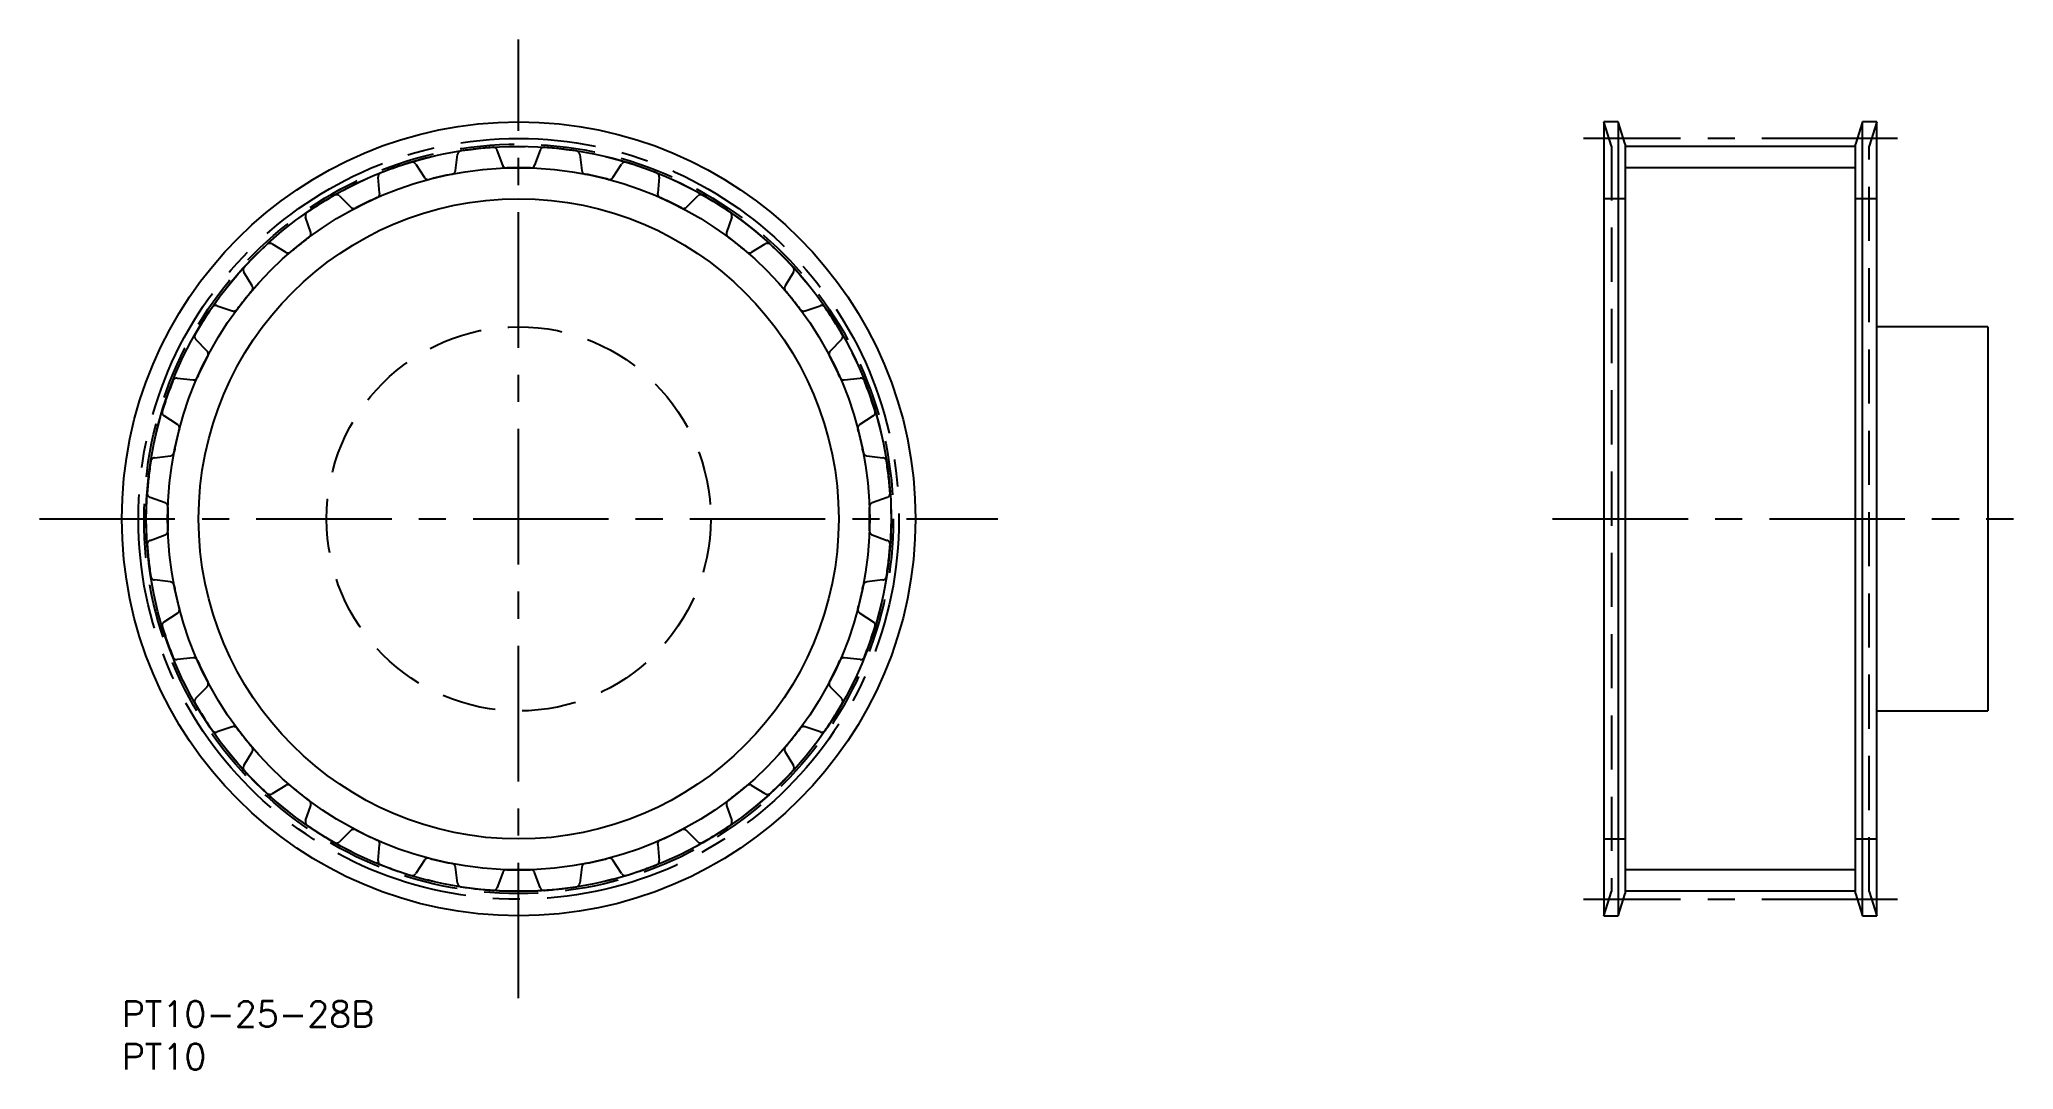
# Model space of a CAD drawing. Extents: x -10 to 222, y -8 to 113.
import ezdxf

# ---------------------------------------------------------------- set-up
doc = ezdxf.new("R2010")
doc.units = 0
doc.header["$LTSCALE"] = 0.5
for name, pattern in [('CENTER', [50.8, 31.75, -6.35, 6.35, -6.35]), ('DASHED', [19.05, 12.7, -6.35]), ('PHANTOM', [63.5, 31.75, -6.35, 6.35, -6.35, 6.35, -6.35])]:
    doc.linetypes.add(name, pattern=pattern)
for name, color, linetype in [('MSM_CENTER', 1, 'CENTER'), ('MSM_CONTINUOUS', 7, 'CONTINUOUS'), ('MSM_DASHED', 4, 'DASHED'), ('MSM_IMAGINARY', 6, 'PHANTOM'), ('MSM_NARROW', 5, 'CONTINUOUS'), ('MSM_PART_NUMBER', 7, 'CONTINUOUS')]:
    doc.layers.add(name, color=color, linetype=linetype)
doc.styles.get("Standard").update_dxf_attribs({"font": 'txt.shx', "height": 3, "bigfont": 'bigfont.shx'})

msp = doc.modelspace()

# ---------------------------------------------------------------- linework, layer by layer
at = {"layer": 'MSM_CENTER'}
for p, q in [((46.5, 0.35), (46.5, 112.65)), ((208.06, 101.07), (171.26, 101.07)), ((-9.65, 56.5), (102.65, 56.5)), ((167.66, 56.5), (221.66, 56.5)), ((208.06, 11.93), (171.26, 11.93))]:
    msp.add_line(p, q, dxfattribs=at)
msp.add_circle((46.5, 56.5), 44.56, dxfattribs=at)
at = {"layer": 'MSM_CONTINUOUS'}
for p, q in [((175.34, 103), (173.66, 103)), ((173.66, 103), (173.66, 10)), ((176.16, 100.4), (175.34, 103)), ((175.34, 103), (175.34, 10)), ((203.98, 103), (203.16, 100.4)), ((205.66, 103), (203.98, 103)), ((203.98, 10), (203.98, 103)), ((205.66, 10), (205.66, 103)), ((176.16, 100.4), (176.16, 12.6)), ((203.16, 100.13), (176.16, 100.13)), ((203.16, 12.6), (203.16, 100.4)), ((218.66, 79), (205.66, 79)), ((218.66, 79), (218.66, 34)), ((205.66, 34), (218.66, 34)), ((175.34, 10), (176.16, 12.6)), ((203.16, 12.87), (176.16, 12.87)), ((203.16, 12.6), (203.98, 10)), ((173.66, 10), (175.34, 10)), ((203.98, 10), (205.66, 10))]:
    msp.add_line(p, q, dxfattribs=at)
for radius in [46.5, 43.65, 37.5]:
    msp.add_circle((46.5, 56.5), radius, dxfattribs=at)
at = {"layer": 'MSM_DASHED'}
for p, q in [((174.56, 100.15), (173.66, 103)), ((205.66, 103), (204.76, 100.15)), ((44.63, 97.93), (43.98, 99.69)), ((49.02, 99.69), (48.37, 97.93)), ((174.56, 100.15), (174.56, 12.85)), ((204.76, 12.85), (204.76, 100.15)), ((34.44, 98.05), (35.45, 96.47)), ((39.11, 97.31), (39.34, 99.17)), ((53.66, 99.17), (53.89, 97.31)), ((57.55, 96.47), (58.56, 98.05)), ((30.21, 94.64), (30.03, 96.51)), ((62.97, 96.51), (62.79, 94.64)), ((25.49, 94.32), (26.84, 93.01)), ((66.16, 93.01), (67.51, 94.32)), ((176.16, 94), (173.66, 94)), ((205.66, 94), (203.16, 94)), ((22.13, 90.06), (21.54, 91.84)), ((71.46, 91.84), (70.87, 90.06)), ((17.6, 88.7), (19.2, 87.72)), ((73.8, 87.72), (75.4, 88.7)), ((15.28, 83.8), (14.3, 85.4)), ((78.7, 85.4), (77.72, 83.8)), ((11.16, 81.46), (12.94, 80.87)), ((80.06, 80.87), (81.84, 81.46)), ((9.99, 76.16), (8.68, 77.51)), ((84.32, 77.51), (83.01, 76.16)), ((6.49, 72.97), (8.36, 72.79)), ((84.64, 72.79), (86.51, 72.97)), ((6.53, 67.55), (4.95, 68.56)), ((88.05, 68.56), (86.47, 67.55)), ((3.83, 63.66), (5.69, 63.89)), ((87.31, 63.89), (89.17, 63.66)), ((5.07, 58.37), (3.31, 59.02)), ((89.69, 59.02), (87.93, 58.37)), ((3.31, 53.98), (5.07, 54.63)), ((87.93, 54.63), (89.69, 53.98)), ((5.69, 49.11), (3.83, 49.34)), ((89.17, 49.34), (87.31, 49.11)), ((4.95, 44.44), (6.53, 45.45)), ((86.47, 45.45), (88.05, 44.44)), ((8.36, 40.21), (6.49, 40.03)), ((86.51, 40.03), (84.64, 40.21)), ((8.68, 35.49), (9.99, 36.84)), ((83.01, 36.84), (84.32, 35.49)), ((12.94, 32.13), (11.16, 31.54)), ((81.84, 31.54), (80.06, 32.13)), ((14.3, 27.6), (15.28, 29.2)), ((77.72, 29.2), (78.7, 27.6)), ((19.2, 25.28), (17.6, 24.3)), ((75.4, 24.3), (73.8, 25.28)), ((21.54, 21.16), (22.13, 22.94)), ((70.87, 22.94), (71.46, 21.16)), ((26.84, 19.99), (25.49, 18.68)), ((67.51, 18.68), (66.16, 19.99)), ((173.66, 19), (176.16, 19)), ((203.16, 19), (205.66, 19)), ((30.03, 16.49), (30.21, 18.36)), ((35.45, 16.53), (34.44, 14.95)), ((58.56, 14.95), (57.55, 16.53)), ((62.79, 18.36), (62.97, 16.49)), ((39.34, 13.83), (39.11, 15.69)), ((44.63, 15.07), (43.98, 13.31)), ((49.02, 13.31), (48.37, 15.07)), ((53.89, 15.69), (53.66, 13.83)), ((173.66, 10), (174.56, 12.85)), ((204.76, 12.85), (205.66, 10))]:
    msp.add_line(p, q, dxfattribs=at)
for radius in [43.9, 22.5]:
    msp.add_circle((46.5, 56.5), radius, dxfattribs=at)
for centre, radius, start, end in [((39.84, 99.11), 0.5, 98.8869, 172.8571), ((46.5, 56.5), 43.62, 93.9703, 98.8869), ((43.51, 99.52), 0.5, 20, 93.9703), ((49.49, 99.52), 0.5, 86.0297, 160), ((46.5, 56.5), 43.62, 81.1131, 86.0297), ((53.16, 99.11), 0.5, 7.1429, 81.1131), ((46.5, 56.5), 43.63, 106.8274, 111.744), ((34.02, 97.78), 0.5, 32.8571, 106.8274), ((38.61, 97.37), 0.5, 280.9231, 352.8571), ((45.1, 98.1), 0.5, 200, 271.9341), ((46.5, 56.5), 41.13, 88.0659, 91.9341), ((47.9, 98.1), 0.5, 268.0659, 340), ((54.39, 97.37), 0.5, 187.1429, 259.0769), ((58.98, 97.78), 0.5, 73.1726, 147.1429), ((46.5, 56.5), 43.62, 68.256, 73.1726), ((30.52, 96.56), 0.5, 111.744, 185.7143), ((35.87, 96.75), 0.5, 212.8571, 284.7912), ((46.5, 56.5), 41.12, 100.9231, 104.7912), ((46.5, 56.5), 41.13, 75.2088, 79.0769), ((57.13, 96.75), 0.5, 255.2088, 327.1429), ((62.48, 96.56), 0.5, 354.2857, 68.256), ((46.5, 56.5), 43.62, 119.6845, 124.6012), ((25.14, 93.97), 0.5, 45.7143, 119.6845), ((27.18, 93.37), 0.5, 225.7143, 297.6484), ((46.5, 56.5), 41.12, 113.7802, 117.6484), ((29.72, 94.59), 0.5, 293.7802, 5.7143), ((63.28, 94.59), 0.5, 174.2857, 246.2198), ((46.5, 56.5), 41.12, 62.3516, 66.2198), ((65.82, 93.37), 0.5, 242.3516, 314.2857), ((67.86, 93.97), 0.5, 60.3155, 134.2857), ((46.5, 56.5), 43.62, 55.3988, 60.3155), ((22.01, 92), 0.5, 124.6012, 198.5714), ((70.99, 92), 0.5, 341.4286, 55.3988), ((46.5, 56.5), 43.62, 132.5417, 137.4583), ((17.34, 88.27), 0.5, 58.5714, 132.5417), ((46.5, 56.5), 41.12, 126.6374, 130.5055), ((21.66, 89.9), 0.5, 306.6374, 18.5714), ((71.34, 89.9), 0.5, 161.4286, 233.3626), ((46.5, 56.5), 41.13, 49.4945, 53.3626), ((75.66, 88.27), 0.5, 47.4583, 121.4286), ((46.5, 56.5), 43.62, 42.5417, 47.4583), ((14.73, 85.66), 0.5, 137.4583, 211.4286), ((19.46, 88.15), 0.5, 238.5714, 310.5055), ((73.54, 88.15), 0.5, 229.4945, 301.4286), ((78.27, 85.66), 0.5, 328.5714, 42.5417), ((14.85, 83.54), 0.5, 319.4945, 31.4286), ((78.15, 83.54), 0.5, 148.5714, 220.5055), ((46.5, 56.5), 43.63, 145.3988, 150.3155), ((11, 80.99), 0.5, 71.4286, 145.3988), ((13.1, 81.34), 0.5, 251.4286, 323.3626), ((46.5, 56.5), 41.12, 139.4945, 143.3626), ((46.5, 56.5), 41.12, 36.6374, 40.5055), ((79.9, 81.34), 0.5, 216.6374, 288.5714), ((82, 80.99), 0.5, 34.6012, 108.5714), ((46.5, 56.5), 43.62, 29.6845, 34.6012), ((9.03, 77.86), 0.5, 150.3155, 224.2857), ((83.97, 77.86), 0.5, 315.7143, 29.6845), ((46.5, 56.5), 41.13, 152.3516, 156.2198), ((9.63, 75.82), 0.5, 332.3516, 44.2857), ((83.37, 75.82), 0.5, 135.7143, 207.6484), ((46.5, 56.5), 41.13, 23.7802, 27.6484), ((46.5, 56.5), 43.62, 158.256, 163.1726), ((6.44, 72.48), 0.5, 84.2857, 158.256), ((8.41, 73.28), 0.5, 264.2857, 336.2198), ((84.59, 73.28), 0.5, 203.7802, 275.7143), ((86.56, 72.48), 0.5, 21.744, 95.7143), ((46.5, 56.5), 43.62, 16.8274, 21.744), ((5.22, 68.98), 0.5, 163.1726, 237.1429), ((6.25, 67.13), 0.5, 345.2088, 57.1429), ((86.75, 67.13), 0.5, 122.8571, 194.7912), ((87.78, 68.98), 0.5, 302.8571, 16.8274), ((46.5, 56.5), 41.12, 165.2088, 169.0769), ((46.5, 56.5), 41.12, 10.9231, 14.7912), ((46.5, 56.5), 43.62, 171.1131, 176.0297), ((3.89, 63.16), 0.5, 97.1429, 171.1131), ((5.63, 64.39), 0.5, 277.1429, 349.0769), ((87.37, 64.39), 0.5, 190.9231, 262.8571), ((89.11, 63.16), 0.5, 8.8869, 82.8571), ((46.5, 56.5), 43.62, 3.9703, 8.8869), ((3.48, 59.49), 0.5, 176.0297, 250), ((4.9, 57.9), 0.5, 358.0659, 70), ((46.5, 56.5), 41.12, 178.0659, 181.9341), ((88.1, 57.9), 0.5, 110, 181.9341), ((46.5, 56.5), 41.13, 358.0659, 1.9341), ((89.52, 59.49), 0.5, 290, 3.9703), ((3.48, 53.51), 0.5, 110, 183.9703), ((46.5, 56.5), 43.62, 183.9703, 188.8869), ((4.9, 55.1), 0.5, 290, 1.9341), ((88.1, 55.1), 0.5, 178.0659, 250), ((46.5, 56.5), 43.62, 351.1131, 356.0297), ((89.52, 53.51), 0.5, 356.0297, 70), ((3.89, 49.84), 0.5, 188.8869, 262.8571), ((5.63, 48.61), 0.5, 10.9231, 82.8571), ((46.5, 56.5), 41.12, 190.9231, 194.7912), ((46.5, 56.5), 41.12, 345.2088, 349.0769), ((87.37, 48.61), 0.5, 97.1429, 169.0769), ((89.11, 49.84), 0.5, 277.1429, 351.1131), ((5.22, 44.02), 0.5, 122.8571, 196.8274), ((6.25, 45.87), 0.5, 302.8571, 14.7912), ((86.75, 45.87), 0.5, 165.2088, 237.1429), ((87.78, 44.02), 0.5, 343.1726, 57.1429), ((46.5, 56.5), 43.62, 196.8274, 201.744), ((46.5, 56.5), 43.62, 338.256, 343.1726), ((6.44, 40.52), 0.5, 201.744, 275.7143), ((8.41, 39.72), 0.5, 23.7802, 95.7143), ((46.5, 56.5), 41.12, 203.7802, 207.6484), ((46.5, 56.5), 41.13, 332.3516, 336.2198), ((84.59, 39.72), 0.5, 84.2857, 156.2198), ((86.56, 40.52), 0.5, 264.2857, 338.256), ((9.63, 37.18), 0.5, 315.7143, 27.6484), ((83.37, 37.18), 0.5, 152.3516, 224.2857), ((9.03, 35.14), 0.5, 135.7143, 209.6845), ((46.5, 56.5), 43.62, 209.6845, 214.6012), ((46.5, 56.5), 43.63, 325.3988, 330.3155), ((83.97, 35.14), 0.5, 330.3155, 44.2857), ((11, 32.01), 0.5, 214.6012, 288.5714), ((13.1, 31.66), 0.5, 36.6374, 108.5714), ((46.5, 56.5), 41.12, 216.6374, 220.5055), ((46.5, 56.5), 41.12, 319.4945, 323.3626), ((79.9, 31.66), 0.5, 71.4286, 143.3626), ((82, 32.01), 0.5, 251.4286, 325.3988), ((14.85, 29.46), 0.5, 328.5714, 40.5055), ((78.15, 29.46), 0.5, 139.4945, 211.4286), ((14.73, 27.34), 0.5, 148.5714, 222.5417), ((46.5, 56.5), 43.62, 222.5417, 227.4583), ((46.5, 56.5), 43.62, 312.5417, 317.4583), ((78.27, 27.34), 0.5, 317.4583, 31.4286), ((17.34, 24.73), 0.5, 227.4583, 301.4286), ((19.46, 24.85), 0.5, 49.4945, 121.4286), ((46.5, 56.5), 41.13, 229.4945, 233.3626), ((21.66, 23.1), 0.5, 341.4286, 53.3626), ((71.34, 23.1), 0.5, 126.6374, 198.5714), ((46.5, 56.5), 41.12, 306.6374, 310.5055), ((73.54, 24.85), 0.5, 58.5714, 130.5055), ((75.66, 24.73), 0.5, 238.5714, 312.5417), ((22.01, 21), 0.5, 161.4286, 235.3988), ((70.99, 21), 0.5, 304.6012, 18.5714), ((46.5, 56.5), 43.62, 235.3988, 240.3155), ((25.14, 19.03), 0.5, 240.3155, 314.2857), ((27.18, 19.63), 0.5, 62.3516, 134.2857), ((46.5, 56.5), 41.12, 242.3516, 246.2198), ((29.72, 18.41), 0.5, 354.2857, 66.2198), ((63.28, 18.41), 0.5, 113.7802, 185.7143), ((46.5, 56.5), 41.13, 293.7802, 297.6484), ((65.82, 19.63), 0.5, 45.7143, 117.6484), ((67.86, 19.03), 0.5, 225.7143, 299.6845), ((46.5, 56.5), 43.62, 299.6845, 304.6012), ((30.52, 16.44), 0.5, 174.2857, 248.256), ((35.87, 16.25), 0.5, 75.2088, 147.1429), ((46.5, 56.5), 41.12, 255.2088, 259.0769), ((46.5, 56.5), 41.12, 280.9231, 284.7912), ((57.13, 16.25), 0.5, 32.8571, 104.7912), ((62.48, 16.44), 0.5, 291.744, 5.7143), ((46.5, 56.5), 43.62, 248.256, 253.1726), ((34.02, 15.22), 0.5, 253.1726, 327.1429), ((38.61, 15.63), 0.5, 7.1429, 79.0769), ((45.1, 14.9), 0.5, 88.0659, 160), ((46.5, 56.5), 41.12, 268.0659, 271.9341), ((47.9, 14.9), 0.5, 20, 91.9341), ((54.39, 15.63), 0.5, 100.9231, 172.8571), ((58.98, 15.22), 0.5, 212.8571, 286.8274), ((46.5, 56.5), 43.62, 286.8274, 291.744), ((39.84, 13.89), 0.5, 187.1429, 261.1131), ((46.5, 56.5), 43.62, 261.1131, 266.0297), ((43.51, 13.48), 0.5, 266.0297, 340), ((49.49, 13.48), 0.5, 200, 273.9703), ((46.5, 56.5), 43.62, 273.9703, 278.8869), ((53.16, 13.89), 0.5, 278.8869, 352.8571)]:
    msp.add_arc(centre, radius, start, end, dxfattribs=at)
at = {"layer": 'MSM_IMAGINARY'}
msp.add_circle((46.5, 56.5), 43.63, dxfattribs=at)
at = {"layer": 'MSM_NARROW'}
for p, q in [((44.75, 97.59), (44.63, 97.93)), ((48.25, 97.59), (48.37, 97.93)), ((203.16, 97.63), (176.16, 97.63)), ((203.16, 15.37), (176.16, 15.37))]:
    msp.add_line(p, q, dxfattribs=at)
msp.add_circle((46.5, 56.5), 41.13, dxfattribs=at)

# ---------------------------------------------------------------- texts
at = {"layer": 'MSM_PART_NUMBER'}
for s, p in [('PT10-25-28B', (0, -3)), ('PT10', (0, -8))]:
    msp.add_text(s, height=3, dxfattribs=at).set_placement(p)

doc.saveas('drawing.dxf')
